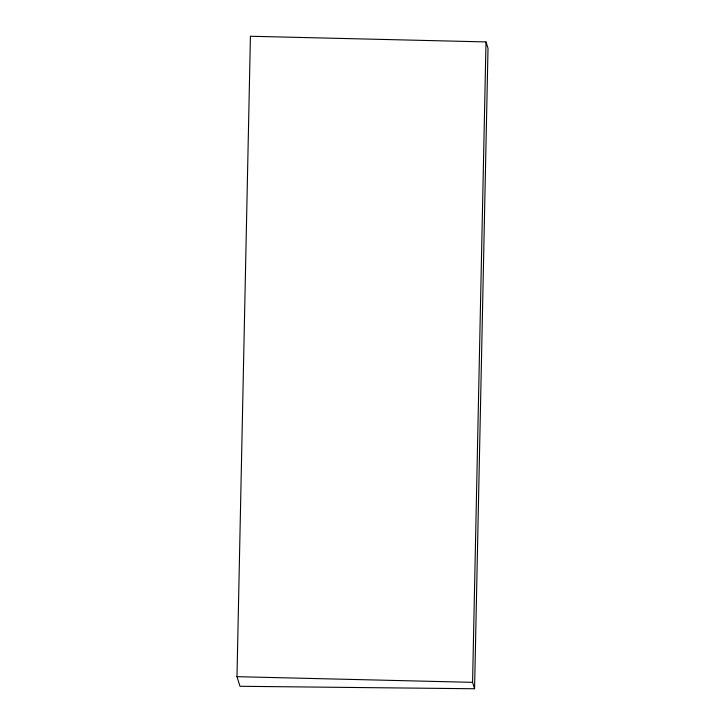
<?xml version="1.0" encoding="UTF-8"?>
<svg xmlns="http://www.w3.org/2000/svg" width="725" height="725" viewBox="0 0 725 725"><rect width="100%" height="100%" fill="white"/><g stroke="black" fill="none" stroke-linecap="round" stroke-linejoin="round"><path stroke-width="1.09" d="M236.984 676.679L250.424 36.25L486.004 41.923L488.016 48.321L474.576 688.75L239.993 686.285L236.984 676.679L472.573 682.343L474.576 688.75M472.573 682.343L486.004 41.923"/></g></svg>
